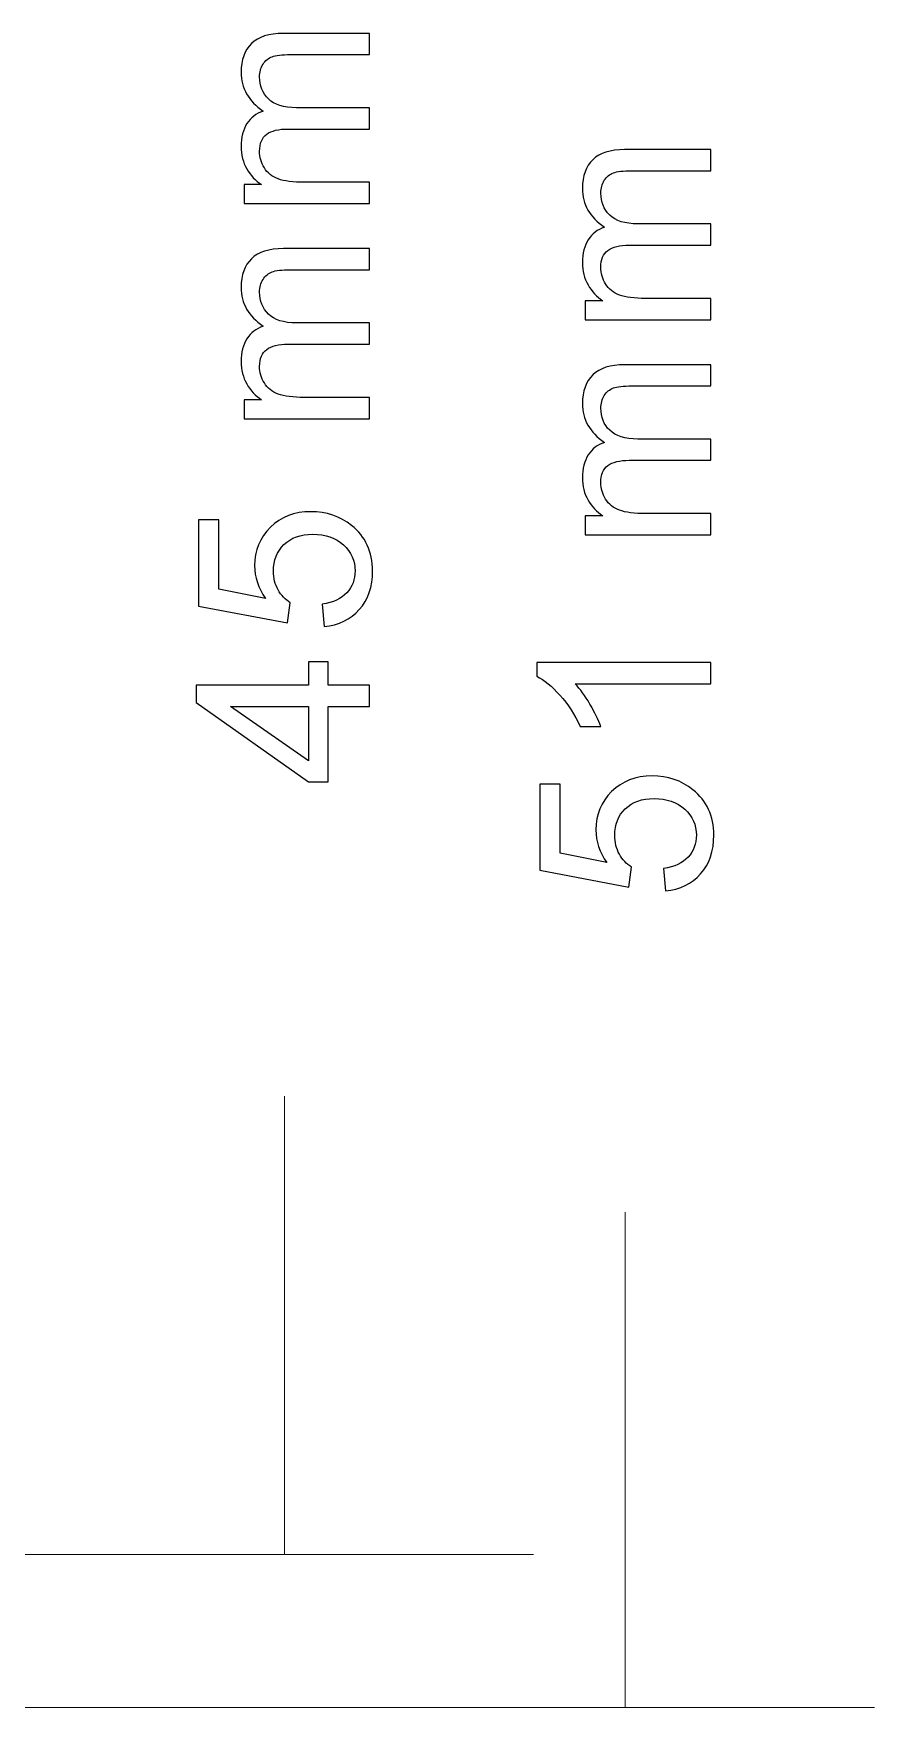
# Model space of a CAD drawing. Header units: millimetres. Extents: x -29.3 to 38.7, y -13.5 to 48.8.
# Drawn here: x 21.56 to 38.7, y -13.54 to 20.6 of the extents above; entities that cross this region are included whole.
import ezdxf

# ---------------------------------------------------------------- set-up
doc = ezdxf.new("R2010")
doc.units = ezdxf.units.MM
doc.header["$MEASUREMENT"] = 0
doc.layers.add('BG_OUTLINE', color=7, linetype='Continuous')

msp = doc.modelspace()

# ---------------------------------------------------------------- linework, layer by layer
at = {"layer": 'BG_OUTLINE'}
for points, knots in [([(28.4104, 17.1354), (28.4104, 17.1354), (25.8496, 17.1354), (25.8496, 17.1354), (25.8496, 17.1354), (25.8496, 17.1354), (25.8496, 17.5231), (25.8496, 17.5231), (25.8496, 17.5231), (25.8496, 17.5231), (26.2085, 17.5231), (26.2085, 17.5231), (26.2085, 17.5231), (26.0834, 17.6037), (25.9822, 17.7107), (25.9064, 17.8441), (25.9064, 17.8441), (25.8299, 17.9774), (25.7912, 18.1297), (25.7912, 18.3001), (25.7912, 18.3001), (25.7912, 18.4894), (25.8307, 18.645), (25.9097, 18.766), (25.9097, 18.766), (25.9887, 18.8878), (26.0982, 18.9734), (26.2398, 19.0228), (26.2398, 19.0228), (25.941, 19.2261), (25.7912, 19.4895), (25.7912, 19.8138), (25.7912, 19.8138), (25.7912, 20.0682), (25.862, 20.2633), (26.0027, 20.3999), (26.0027, 20.3999), (26.1435, 20.5365), (26.36, 20.6049), (26.6522, 20.6049), (26.6522, 20.6049), (26.6522, 20.6049), (28.4104, 20.6049), (28.4104, 20.6049), (28.4104, 20.6049), (28.4104, 20.6049), (28.4104, 20.1735), (28.4104, 20.1735), (28.4104, 20.1735), (28.4104, 20.1735), (26.7971, 20.1735), (26.7971, 20.1735), (26.7971, 20.1735), (26.6234, 20.1735), (26.4983, 20.1596), (26.4217, 20.1316), (26.4217, 20.1316), (26.346, 20.1028), (26.2842, 20.0517), (26.2373, 19.9785), (26.2373, 19.9785), (26.1912, 19.9044), (26.1674, 19.8171), (26.1674, 19.7175), (26.1674, 19.7175), (26.1674, 19.5373), (26.2275, 19.3883), (26.3476, 19.2689), (26.3476, 19.2689), (26.467, 19.1504), (26.6588, 19.0903), (26.9222, 19.0903), (26.9222, 19.0903), (26.9222, 19.0903), (28.4104, 19.0903), (28.4104, 19.0903), (28.4104, 19.0903), (28.4104, 19.0903), (28.4104, 18.6565), (28.4104, 18.6565), (28.4104, 18.6565), (28.4104, 18.6565), (26.7468, 18.6565), (26.7468, 18.6565), (26.7468, 18.6565), (26.5534, 18.6565), (26.4085, 18.6211), (26.3122, 18.5503), (26.3122, 18.5503), (26.2159, 18.4795), (26.1674, 18.3643), (26.1674, 18.203), (26.1674, 18.203), (26.1674, 18.0811), (26.1995, 17.9684), (26.2645, 17.8647), (26.2645, 17.8647), (26.3287, 17.7609), (26.4225, 17.6852), (26.546, 17.6391), (26.546, 17.6391), (26.6703, 17.5922), (26.8489, 17.5692), (27.0819, 17.5692), (27.0819, 17.5692), (27.0819, 17.5692), (28.4104, 17.5692), (28.4104, 17.5692), (28.4104, 17.5692), (28.4104, 17.5692), (28.4104, 17.1354), (28.4104, 17.1354)], [0, 0, 0, 0, 0.0357143, 0.0357143, 0.0357143, 0.0357143, 0.0714286, 0.0714286, 0.0714286, 0.0714286, 0.1071429, 0.1071429, 0.1071429, 0.1071429, 0.1428571, 0.1428571, 0.1428571, 0.1428571, 0.1785714, 0.1785714, 0.1785714, 0.1785714, 0.2142857, 0.2142857, 0.2142857, 0.2142857, 0.25, 0.25, 0.25, 0.25, 0.2857143, 0.2857143, 0.2857143, 0.2857143, 0.3214286, 0.3214286, 0.3214286, 0.3214286, 0.3571429, 0.3571429, 0.3571429, 0.3571429, 0.3928571, 0.3928571, 0.3928571, 0.3928571, 0.4285714, 0.4285714, 0.4285714, 0.4285714, 0.4642857, 0.4642857, 0.4642857, 0.4642857, 0.5, 0.5, 0.5, 0.5, 0.5357143, 0.5357143, 0.5357143, 0.5357143, 0.5714286, 0.5714286, 0.5714286, 0.5714286, 0.6071429, 0.6071429, 0.6071429, 0.6071429, 0.6428571, 0.6428571, 0.6428571, 0.6428571, 0.6785714, 0.6785714, 0.6785714, 0.6785714, 0.7142857, 0.7142857, 0.7142857, 0.7142857, 0.75, 0.75, 0.75, 0.75, 0.7857143, 0.7857143, 0.7857143, 0.7857143, 0.8214286, 0.8214286, 0.8214286, 0.8214286, 0.8571429, 0.8571429, 0.8571429, 0.8571429, 0.8928571, 0.8928571, 0.8928571, 0.8928571, 0.9285714, 0.9285714, 0.9285714, 0.9285714, 0.9642857, 0.9642857, 0.9642857, 0.9642857, 1, 1, 1, 1]), ([(35.3677, 14.7666), (35.3677, 14.7666), (32.8069, 14.7666), (32.8069, 14.7666), (32.8069, 14.7666), (32.8069, 14.7666), (32.8069, 15.1543), (32.8069, 15.1543), (32.8069, 15.1543), (32.8069, 15.1543), (33.1658, 15.1543), (33.1658, 15.1543), (33.1658, 15.1543), (33.0407, 15.2349), (32.9395, 15.3419), (32.8637, 15.4753), (32.8637, 15.4753), (32.7872, 15.6086), (32.7485, 15.7609), (32.7485, 15.9313), (32.7485, 15.9313), (32.7485, 16.1206), (32.788, 16.2762), (32.867, 16.3972), (32.867, 16.3972), (32.946, 16.519), (33.0555, 16.6046), (33.1971, 16.654), (33.1971, 16.654), (32.8983, 16.8573), (32.7485, 17.1207), (32.7485, 17.445), (32.7485, 17.445), (32.7485, 17.6994), (32.8193, 17.8945), (32.96, 18.0311), (32.96, 18.0311), (33.1008, 18.1677), (33.3173, 18.2361), (33.6095, 18.2361), (33.6095, 18.2361), (33.6095, 18.2361), (35.3677, 18.2361), (35.3677, 18.2361), (35.3677, 18.2361), (35.3677, 18.2361), (35.3677, 17.8047), (35.3677, 17.8047), (35.3677, 17.8047), (35.3677, 17.8047), (33.7544, 17.8047), (33.7544, 17.8047), (33.7544, 17.8047), (33.5807, 17.8047), (33.4556, 17.7908), (33.379, 17.7628), (33.379, 17.7628), (33.3033, 17.734), (33.2415, 17.6829), (33.1946, 17.6097), (33.1946, 17.6097), (33.1485, 17.5356), (33.1247, 17.4483), (33.1247, 17.3487), (33.1247, 17.3487), (33.1247, 17.1685), (33.1848, 17.0195), (33.3049, 16.9001), (33.3049, 16.9001), (33.4243, 16.7816), (33.6161, 16.7215), (33.8795, 16.7215), (33.8795, 16.7215), (33.8795, 16.7215), (35.3677, 16.7215), (35.3677, 16.7215), (35.3677, 16.7215), (35.3677, 16.7215), (35.3677, 16.2877), (35.3677, 16.2877), (35.3677, 16.2877), (35.3677, 16.2877), (33.7041, 16.2877), (33.7041, 16.2877), (33.7041, 16.2877), (33.5107, 16.2877), (33.3658, 16.2523), (33.2695, 16.1815), (33.2695, 16.1815), (33.1732, 16.1107), (33.1247, 15.9955), (33.1247, 15.8342), (33.1247, 15.8342), (33.1247, 15.7123), (33.1568, 15.5996), (33.2218, 15.4959), (33.2218, 15.4959), (33.286, 15.3921), (33.3798, 15.3164), (33.5033, 15.2703), (33.5033, 15.2703), (33.6276, 15.2234), (33.8062, 15.2004), (34.0392, 15.2004), (34.0392, 15.2004), (34.0392, 15.2004), (35.3677, 15.2004), (35.3677, 15.2004), (35.3677, 15.2004), (35.3677, 15.2004), (35.3677, 14.7666), (35.3677, 14.7666)], [0, 0, 0, 0, 0.0357143, 0.0357143, 0.0357143, 0.0357143, 0.0714286, 0.0714286, 0.0714286, 0.0714286, 0.1071429, 0.1071429, 0.1071429, 0.1071429, 0.1428571, 0.1428571, 0.1428571, 0.1428571, 0.1785714, 0.1785714, 0.1785714, 0.1785714, 0.2142857, 0.2142857, 0.2142857, 0.2142857, 0.25, 0.25, 0.25, 0.25, 0.2857143, 0.2857143, 0.2857143, 0.2857143, 0.3214286, 0.3214286, 0.3214286, 0.3214286, 0.3571429, 0.3571429, 0.3571429, 0.3571429, 0.3928571, 0.3928571, 0.3928571, 0.3928571, 0.4285714, 0.4285714, 0.4285714, 0.4285714, 0.4642857, 0.4642857, 0.4642857, 0.4642857, 0.5, 0.5, 0.5, 0.5, 0.5357143, 0.5357143, 0.5357143, 0.5357143, 0.5714286, 0.5714286, 0.5714286, 0.5714286, 0.6071429, 0.6071429, 0.6071429, 0.6071429, 0.6428571, 0.6428571, 0.6428571, 0.6428571, 0.6785714, 0.6785714, 0.6785714, 0.6785714, 0.7142857, 0.7142857, 0.7142857, 0.7142857, 0.75, 0.75, 0.75, 0.75, 0.7857143, 0.7857143, 0.7857143, 0.7857143, 0.8214286, 0.8214286, 0.8214286, 0.8214286, 0.8571429, 0.8571429, 0.8571429, 0.8571429, 0.8928571, 0.8928571, 0.8928571, 0.8928571, 0.9285714, 0.9285714, 0.9285714, 0.9285714, 0.9642857, 0.9642857, 0.9642857, 0.9642857, 1, 1, 1, 1]), ([(28.4104, 12.747), (28.4104, 12.747), (25.8496, 12.747), (25.8496, 12.747), (25.8496, 12.747), (25.8496, 12.747), (25.8496, 13.1347), (25.8496, 13.1347), (25.8496, 13.1347), (25.8496, 13.1347), (26.2085, 13.1347), (26.2085, 13.1347), (26.2085, 13.1347), (26.0834, 13.2153), (25.9822, 13.3223), (25.9064, 13.4557), (25.9064, 13.4557), (25.8299, 13.589), (25.7912, 13.7413), (25.7912, 13.9117), (25.7912, 13.9117), (25.7912, 14.101), (25.8307, 14.2566), (25.9097, 14.3776), (25.9097, 14.3776), (25.9887, 14.4994), (26.0982, 14.585), (26.2398, 14.6344), (26.2398, 14.6344), (25.941, 14.8377), (25.7912, 15.1011), (25.7912, 15.4254), (25.7912, 15.4254), (25.7912, 15.6798), (25.862, 15.8749), (26.0027, 16.0115), (26.0027, 16.0115), (26.1435, 16.1481), (26.36, 16.2165), (26.6522, 16.2165), (26.6522, 16.2165), (26.6522, 16.2165), (28.4104, 16.2165), (28.4104, 16.2165), (28.4104, 16.2165), (28.4104, 16.2165), (28.4104, 15.7851), (28.4104, 15.7851), (28.4104, 15.7851), (28.4104, 15.7851), (26.7971, 15.7851), (26.7971, 15.7851), (26.7971, 15.7851), (26.6234, 15.7851), (26.4983, 15.7712), (26.4217, 15.7432), (26.4217, 15.7432), (26.346, 15.7144), (26.2842, 15.6633), (26.2373, 15.5901), (26.2373, 15.5901), (26.1912, 15.516), (26.1674, 15.4287), (26.1674, 15.3291), (26.1674, 15.3291), (26.1674, 15.1489), (26.2275, 14.9999), (26.3476, 14.8805), (26.3476, 14.8805), (26.467, 14.762), (26.6588, 14.7019), (26.9222, 14.7019), (26.9222, 14.7019), (26.9222, 14.7019), (28.4104, 14.7019), (28.4104, 14.7019), (28.4104, 14.7019), (28.4104, 14.7019), (28.4104, 14.2681), (28.4104, 14.2681), (28.4104, 14.2681), (28.4104, 14.2681), (26.7468, 14.2681), (26.7468, 14.2681), (26.7468, 14.2681), (26.5534, 14.2681), (26.4085, 14.2327), (26.3122, 14.1619), (26.3122, 14.1619), (26.2159, 14.0911), (26.1674, 13.9759), (26.1674, 13.8146), (26.1674, 13.8146), (26.1674, 13.6927), (26.1995, 13.58), (26.2645, 13.4763), (26.2645, 13.4763), (26.3287, 13.3725), (26.4225, 13.2968), (26.546, 13.2507), (26.546, 13.2507), (26.6703, 13.2038), (26.8489, 13.1808), (27.0819, 13.1808), (27.0819, 13.1808), (27.0819, 13.1808), (28.4104, 13.1808), (28.4104, 13.1808), (28.4104, 13.1808), (28.4104, 13.1808), (28.4104, 12.747), (28.4104, 12.747)], [0, 0, 0, 0, 0.0357143, 0.0357143, 0.0357143, 0.0357143, 0.0714286, 0.0714286, 0.0714286, 0.0714286, 0.1071429, 0.1071429, 0.1071429, 0.1071429, 0.1428571, 0.1428571, 0.1428571, 0.1428571, 0.1785714, 0.1785714, 0.1785714, 0.1785714, 0.2142857, 0.2142857, 0.2142857, 0.2142857, 0.25, 0.25, 0.25, 0.25, 0.2857143, 0.2857143, 0.2857143, 0.2857143, 0.3214286, 0.3214286, 0.3214286, 0.3214286, 0.3571429, 0.3571429, 0.3571429, 0.3571429, 0.3928571, 0.3928571, 0.3928571, 0.3928571, 0.4285714, 0.4285714, 0.4285714, 0.4285714, 0.4642857, 0.4642857, 0.4642857, 0.4642857, 0.5, 0.5, 0.5, 0.5, 0.5357143, 0.5357143, 0.5357143, 0.5357143, 0.5714286, 0.5714286, 0.5714286, 0.5714286, 0.6071429, 0.6071429, 0.6071429, 0.6071429, 0.6428571, 0.6428571, 0.6428571, 0.6428571, 0.6785714, 0.6785714, 0.6785714, 0.6785714, 0.7142857, 0.7142857, 0.7142857, 0.7142857, 0.75, 0.75, 0.75, 0.75, 0.7857143, 0.7857143, 0.7857143, 0.7857143, 0.8214286, 0.8214286, 0.8214286, 0.8214286, 0.8571429, 0.8571429, 0.8571429, 0.8571429, 0.8928571, 0.8928571, 0.8928571, 0.8928571, 0.9285714, 0.9285714, 0.9285714, 0.9285714, 0.9642857, 0.9642857, 0.9642857, 0.9642857, 1, 1, 1, 1]), ([(35.3677, 10.3782), (35.3677, 10.3782), (32.8069, 10.3782), (32.8069, 10.3782), (32.8069, 10.3782), (32.8069, 10.3782), (32.8069, 10.7659), (32.8069, 10.7659), (32.8069, 10.7659), (32.8069, 10.7659), (33.1658, 10.7659), (33.1658, 10.7659), (33.1658, 10.7659), (33.0407, 10.8465), (32.9395, 10.9535), (32.8637, 11.0869), (32.8637, 11.0869), (32.7872, 11.2202), (32.7485, 11.3725), (32.7485, 11.5429), (32.7485, 11.5429), (32.7485, 11.7322), (32.788, 11.8878), (32.867, 12.0088), (32.867, 12.0088), (32.946, 12.1306), (33.0555, 12.2162), (33.1971, 12.2656), (33.1971, 12.2656), (32.8983, 12.4689), (32.7485, 12.7323), (32.7485, 13.0566), (32.7485, 13.0566), (32.7485, 13.311), (32.8193, 13.5061), (32.96, 13.6427), (32.96, 13.6427), (33.1008, 13.7793), (33.3173, 13.8477), (33.6095, 13.8477), (33.6095, 13.8477), (33.6095, 13.8477), (35.3677, 13.8477), (35.3677, 13.8477), (35.3677, 13.8477), (35.3677, 13.8477), (35.3677, 13.4163), (35.3677, 13.4163), (35.3677, 13.4163), (35.3677, 13.4163), (33.7544, 13.4163), (33.7544, 13.4163), (33.7544, 13.4163), (33.5807, 13.4163), (33.4556, 13.4024), (33.379, 13.3744), (33.379, 13.3744), (33.3033, 13.3456), (33.2415, 13.2945), (33.1946, 13.2213), (33.1946, 13.2213), (33.1485, 13.1472), (33.1247, 13.0599), (33.1247, 12.9603), (33.1247, 12.9603), (33.1247, 12.7801), (33.1848, 12.6311), (33.3049, 12.5117), (33.3049, 12.5117), (33.4243, 12.3932), (33.6161, 12.3331), (33.8795, 12.3331), (33.8795, 12.3331), (33.8795, 12.3331), (35.3677, 12.3331), (35.3677, 12.3331), (35.3677, 12.3331), (35.3677, 12.3331), (35.3677, 11.8993), (35.3677, 11.8993), (35.3677, 11.8993), (35.3677, 11.8993), (33.7041, 11.8993), (33.7041, 11.8993), (33.7041, 11.8993), (33.5107, 11.8993), (33.3658, 11.8639), (33.2695, 11.7931), (33.2695, 11.7931), (33.1732, 11.7223), (33.1247, 11.6071), (33.1247, 11.4458), (33.1247, 11.4458), (33.1247, 11.3239), (33.1568, 11.2112), (33.2218, 11.1075), (33.2218, 11.1075), (33.286, 11.0037), (33.3798, 10.928), (33.5033, 10.8819), (33.5033, 10.8819), (33.6276, 10.835), (33.8062, 10.812), (34.0392, 10.812), (34.0392, 10.812), (34.0392, 10.812), (35.3677, 10.812), (35.3677, 10.812), (35.3677, 10.812), (35.3677, 10.812), (35.3677, 10.3782), (35.3677, 10.3782)], [0, 0, 0, 0, 0.0357143, 0.0357143, 0.0357143, 0.0357143, 0.0714286, 0.0714286, 0.0714286, 0.0714286, 0.1071429, 0.1071429, 0.1071429, 0.1071429, 0.1428571, 0.1428571, 0.1428571, 0.1428571, 0.1785714, 0.1785714, 0.1785714, 0.1785714, 0.2142857, 0.2142857, 0.2142857, 0.2142857, 0.25, 0.25, 0.25, 0.25, 0.2857143, 0.2857143, 0.2857143, 0.2857143, 0.3214286, 0.3214286, 0.3214286, 0.3214286, 0.3571429, 0.3571429, 0.3571429, 0.3571429, 0.3928571, 0.3928571, 0.3928571, 0.3928571, 0.4285714, 0.4285714, 0.4285714, 0.4285714, 0.4642857, 0.4642857, 0.4642857, 0.4642857, 0.5, 0.5, 0.5, 0.5, 0.5357143, 0.5357143, 0.5357143, 0.5357143, 0.5714286, 0.5714286, 0.5714286, 0.5714286, 0.6071429, 0.6071429, 0.6071429, 0.6071429, 0.6428571, 0.6428571, 0.6428571, 0.6428571, 0.6785714, 0.6785714, 0.6785714, 0.6785714, 0.7142857, 0.7142857, 0.7142857, 0.7142857, 0.75, 0.75, 0.75, 0.75, 0.7857143, 0.7857143, 0.7857143, 0.7857143, 0.8214286, 0.8214286, 0.8214286, 0.8214286, 0.8571429, 0.8571429, 0.8571429, 0.8571429, 0.8928571, 0.8928571, 0.8928571, 0.8928571, 0.9285714, 0.9285714, 0.9285714, 0.9285714, 0.9642857, 0.9642857, 0.9642857, 0.9642857, 1, 1, 1, 1]), ([(27.4844, 8.507), (27.4844, 8.507), (27.4457, 8.963), (27.4457, 8.963), (27.4457, 8.963), (27.6679, 8.9967), (27.8342, 9.0749), (27.9462, 9.1976), (27.9462, 9.1976), (28.0581, 9.321), (28.1141, 9.4692), (28.1141, 9.6429), (28.1141, 9.6429), (28.1141, 9.852), (28.0351, 10.0289), (27.8778, 10.173), (27.8778, 10.173), (27.7198, 10.3179), (27.5107, 10.3903), (27.2506, 10.3903), (27.2506, 10.3903), (27.0028, 10.3903), (26.8078, 10.3211), (26.6645, 10.182), (26.6645, 10.182), (26.5213, 10.0429), (26.4497, 9.861), (26.4497, 9.6355), (26.4497, 9.6355), (26.4497, 9.4955), (26.4818, 9.3696), (26.5452, 9.2568), (26.5452, 9.2568), (26.6086, 9.1441), (26.6909, 9.056), (26.7921, 8.9918), (26.7921, 8.9918), (26.7921, 8.9918), (26.7394, 8.5843), (26.7394, 8.5843), (26.7394, 8.5843), (26.7394, 8.5843), (24.9236, 8.9268), (24.9236, 8.9268), (24.9236, 8.9268), (24.9236, 8.9268), (24.9236, 10.685), (24.9236, 10.685), (24.9236, 10.685), (24.9236, 10.685), (25.3385, 10.685), (25.3385, 10.685), (25.3385, 10.685), (25.3385, 10.685), (25.3385, 9.2741), (25.3385, 9.2741), (25.3385, 9.2741), (25.3385, 9.2741), (26.2884, 9.0832), (26.2884, 9.0832), (26.2884, 9.0832), (26.1402, 9.2955), (26.0661, 9.5186), (26.0661, 9.7515), (26.0661, 9.7515), (26.0661, 10.0602), (26.1731, 10.3203), (26.3871, 10.5327), (26.3871, 10.5327), (26.6012, 10.7451), (26.8761, 10.8512), (27.2119, 10.8512), (27.2119, 10.8512), (27.5321, 10.8512), (27.8087, 10.7574), (28.0416, 10.5714), (28.0416, 10.5714), (28.3273, 10.3442), (28.4705, 10.0347), (28.4705, 9.6429), (28.4705, 9.6429), (28.4705, 9.321), (28.3808, 9.0585), (28.2005, 8.8551), (28.2005, 8.8551), (28.0202, 8.6518), (27.7815, 8.5358), (27.4844, 8.507)], [0, 0, 0, 0, 0.0454545, 0.0454545, 0.0454545, 0.0454545, 0.0909091, 0.0909091, 0.0909091, 0.0909091, 0.1363636, 0.1363636, 0.1363636, 0.1363636, 0.1818182, 0.1818182, 0.1818182, 0.1818182, 0.2272727, 0.2272727, 0.2272727, 0.2272727, 0.2727273, 0.2727273, 0.2727273, 0.2727273, 0.3181818, 0.3181818, 0.3181818, 0.3181818, 0.3636364, 0.3636364, 0.3636364, 0.3636364, 0.4090909, 0.4090909, 0.4090909, 0.4090909, 0.4545455, 0.4545455, 0.4545455, 0.4545455, 0.5, 0.5, 0.5, 0.5, 0.5454545, 0.5454545, 0.5454545, 0.5454545, 0.5909091, 0.5909091, 0.5909091, 0.5909091, 0.6363636, 0.6363636, 0.6363636, 0.6363636, 0.6818182, 0.6818182, 0.6818182, 0.6818182, 0.7272727, 0.7272727, 0.7272727, 0.7272727, 0.7727273, 0.7727273, 0.7727273, 0.7727273, 0.8181818, 0.8181818, 0.8181818, 0.8181818, 0.8636364, 0.8636364, 0.8636364, 0.8636364, 0.9090909, 0.9090909, 0.9090909, 0.9090909, 0.9545455, 0.9545455, 0.9545455, 0.9545455, 1, 1, 1, 1]), ([(28.4104, 6.8769), (28.4104, 6.8769), (27.5642, 6.8769), (27.5642, 6.8769), (27.5642, 6.8769), (27.5642, 6.8769), (27.5642, 5.3434), (27.5642, 5.3434), (27.5642, 5.3434), (27.5642, 5.3434), (27.1658, 5.3434), (27.1658, 5.3434), (27.1658, 5.3434), (27.1658, 5.3434), (24.875, 6.9567), (24.875, 6.9567), (24.875, 6.9567), (24.875, 6.9567), (24.875, 7.3115), (24.875, 7.3115), (24.875, 7.3115), (24.875, 7.3115), (27.1658, 7.3115), (27.1658, 7.3115), (27.1658, 7.3115), (27.1658, 7.3115), (27.1658, 7.7889), (27.1658, 7.7889), (27.1658, 7.7889), (27.1658, 7.7889), (27.5642, 7.7889), (27.5642, 7.7889), (27.5642, 7.7889), (27.5642, 7.7889), (27.5642, 7.3115), (27.5642, 7.3115), (27.5642, 7.3115), (27.5642, 7.3115), (28.4104, 7.3115), (28.4104, 7.3115), (28.4104, 7.3115), (28.4104, 7.3115), (28.4104, 6.8769), (28.4104, 6.8769)], [0, 0, 0, 0, 0.0909091, 0.0909091, 0.0909091, 0.0909091, 0.1818182, 0.1818182, 0.1818182, 0.1818182, 0.2727273, 0.2727273, 0.2727273, 0.2727273, 0.3636364, 0.3636364, 0.3636364, 0.3636364, 0.4545455, 0.4545455, 0.4545455, 0.4545455, 0.5454545, 0.5454545, 0.5454545, 0.5454545, 0.6363636, 0.6363636, 0.6363636, 0.6363636, 0.7272727, 0.7272727, 0.7272727, 0.7272727, 0.8181818, 0.8181818, 0.8181818, 0.8181818, 0.9090909, 0.9090909, 0.9090909, 0.9090909, 1, 1, 1, 1]), ([(35.3677, 7.7729), (35.3677, 7.7729), (35.3677, 7.3391), (35.3677, 7.3391), (35.3677, 7.3391), (35.3677, 7.3391), (32.602, 7.3391), (32.602, 7.3391), (32.602, 7.3391), (32.7016, 7.2346), (32.8012, 7.0979), (32.9008, 6.9284), (32.9008, 6.9284), (33.0004, 6.758), (33.0753, 6.6057), (33.1247, 6.4707), (33.1247, 6.4707), (33.1247, 6.4707), (32.7057, 6.4707), (32.7057, 6.4707), (32.7057, 6.4707), (32.5913, 6.7135), (32.453, 6.9259), (32.2908, 7.1078), (32.2908, 7.1078), (32.1278, 7.2889), (31.9706, 7.4181), (31.8183, 7.4939), (31.8183, 7.4939), (31.8183, 7.4939), (31.8183, 7.7729), (31.8183, 7.7729), (31.8183, 7.7729), (31.8183, 7.7729), (35.3677, 7.7729), (35.3677, 7.7729)], [0, 0, 0, 0, 0.1111111, 0.1111111, 0.1111111, 0.1111111, 0.2222222, 0.2222222, 0.2222222, 0.2222222, 0.3333333, 0.3333333, 0.3333333, 0.3333333, 0.4444444, 0.4444444, 0.4444444, 0.4444444, 0.5555556, 0.5555556, 0.5555556, 0.5555556, 0.6666667, 0.6666667, 0.6666667, 0.6666667, 0.7777778, 0.7777778, 0.7777778, 0.7777778, 0.8888889, 0.8888889, 0.8888889, 0.8888889, 1, 1, 1, 1]), ([(27.1658, 6.8769), (27.1658, 6.8769), (25.5722, 6.8769), (25.5722, 6.8769), (25.5722, 6.8769), (25.5722, 6.8769), (27.1658, 5.7706), (27.1658, 5.7706), (27.1658, 5.7706), (27.1658, 5.7706), (27.1658, 6.8769), (27.1658, 6.8769)], [0, 0, 0, 0, 0.3333333, 0.3333333, 0.3333333, 0.3333333, 0.6666667, 0.6666667, 0.6666667, 0.6666667, 1, 1, 1, 1]), ([(34.4417, 3.117), (34.4417, 3.117), (34.403, 3.573), (34.403, 3.573), (34.403, 3.573), (34.6252, 3.6067), (34.7915, 3.6849), (34.9035, 3.8076), (34.9035, 3.8076), (35.0154, 3.931), (35.0714, 4.0792), (35.0714, 4.2529), (35.0714, 4.2529), (35.0714, 4.462), (34.9924, 4.6389), (34.8351, 4.783), (34.8351, 4.783), (34.6771, 4.9279), (34.468, 5.0003), (34.2079, 5.0003), (34.2079, 5.0003), (33.9601, 5.0003), (33.7651, 4.9311), (33.6218, 4.792), (33.6218, 4.792), (33.4786, 4.6529), (33.407, 4.471), (33.407, 4.2455), (33.407, 4.2455), (33.407, 4.1055), (33.4391, 3.9796), (33.5025, 3.8668), (33.5025, 3.8668), (33.5659, 3.7541), (33.6482, 3.666), (33.7494, 3.6018), (33.7494, 3.6018), (33.7494, 3.6018), (33.6967, 3.1943), (33.6967, 3.1943), (33.6967, 3.1943), (33.6967, 3.1943), (31.8809, 3.5368), (31.8809, 3.5368), (31.8809, 3.5368), (31.8809, 3.5368), (31.8809, 5.295), (31.8809, 5.295), (31.8809, 5.295), (31.8809, 5.295), (32.2958, 5.295), (32.2958, 5.295), (32.2958, 5.295), (32.2958, 5.295), (32.2958, 3.8841), (32.2958, 3.8841), (32.2958, 3.8841), (32.2958, 3.8841), (33.2457, 3.6932), (33.2457, 3.6932), (33.2457, 3.6932), (33.0975, 3.9055), (33.0234, 4.1286), (33.0234, 4.3615), (33.0234, 4.3615), (33.0234, 4.6702), (33.1304, 4.9303), (33.3444, 5.1427), (33.3444, 5.1427), (33.5585, 5.3551), (33.8334, 5.4612), (34.1692, 5.4612), (34.1692, 5.4612), (34.4894, 5.4612), (34.766, 5.3674), (34.9989, 5.1814), (34.9989, 5.1814), (35.2846, 4.9542), (35.4278, 4.6447), (35.4278, 4.2529), (35.4278, 4.2529), (35.4278, 3.931), (35.3381, 3.6685), (35.1578, 3.4651), (35.1578, 3.4651), (34.9775, 3.2618), (34.7388, 3.1458), (34.4417, 3.117)], [0, 0, 0, 0, 0.0454545, 0.0454545, 0.0454545, 0.0454545, 0.0909091, 0.0909091, 0.0909091, 0.0909091, 0.1363636, 0.1363636, 0.1363636, 0.1363636, 0.1818182, 0.1818182, 0.1818182, 0.1818182, 0.2272727, 0.2272727, 0.2272727, 0.2272727, 0.2727273, 0.2727273, 0.2727273, 0.2727273, 0.3181818, 0.3181818, 0.3181818, 0.3181818, 0.3636364, 0.3636364, 0.3636364, 0.3636364, 0.4090909, 0.4090909, 0.4090909, 0.4090909, 0.4545455, 0.4545455, 0.4545455, 0.4545455, 0.5, 0.5, 0.5, 0.5, 0.5454545, 0.5454545, 0.5454545, 0.5454545, 0.5909091, 0.5909091, 0.5909091, 0.5909091, 0.6363636, 0.6363636, 0.6363636, 0.6363636, 0.6818182, 0.6818182, 0.6818182, 0.6818182, 0.7272727, 0.7272727, 0.7272727, 0.7272727, 0.7727273, 0.7727273, 0.7727273, 0.7727273, 0.8181818, 0.8181818, 0.8181818, 0.8181818, 0.8636364, 0.8636364, 0.8636364, 0.8636364, 0.9090909, 0.9090909, 0.9090909, 0.9090909, 0.9545455, 0.9545455, 0.9545455, 0.9545455, 1, 1, 1, 1])]:
    msp.add_open_spline(points, degree=3, knots=knots, dxfattribs=at)
at = {"layer": 'BG_OUTLINE', "lineweight": 20}
for points in [[(26.6727, -1.0692), (26.6727, -1.0692), (26.6727, -10.4177), (26.6727, -10.4177)], [(33.6226, -3.438), (33.6226, -3.438), (33.6226, -13.5394), (33.6226, -13.5394)], [(20.6038, -10.4177), (20.6038, -10.4177), (31.7527, -10.4177), (31.7527, -10.4177)], [(-0.5291, -13.5394), (-0.5291, -13.5394), (38.7026, -13.5394), (38.7026, -13.5394)]]:
    msp.add_open_spline(points, degree=3, dxfattribs=at)

doc.saveas('drawing.dxf')
